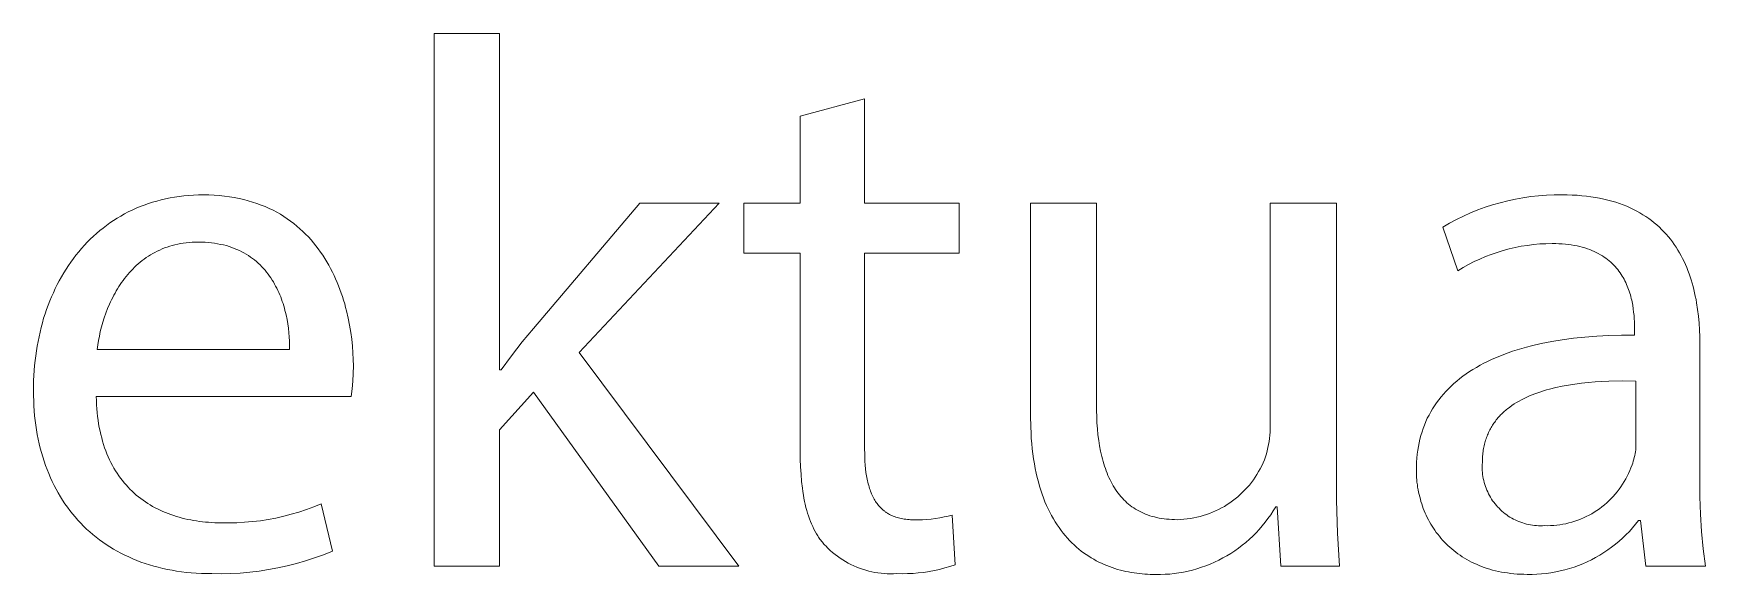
# Model space of a CAD drawing. Header units: millimetres. Extents: x 4001 to 9794, y -321 to 3726.
# Drawn here: x 9179 to 9308.3, y -225 to -183.2 of the extents above; entities that cross this region are included whole.
import ezdxf

# ---------------------------------------------------------------- set-up
doc = ezdxf.new("R2010")
doc.units = ezdxf.units.MM
doc.header["$MEASUREMENT"] = 0
doc.layers.add('Domyślny', color=7, linetype='Continuous', true_color=0x000000)

msp = doc.modelspace()

# ---------------------------------------------------------------- linework, layer by layer
at = {"layer": 'Domyślny', "color": 18, "lineweight": 15, "true_color": 0x000000}
for p, q in [((9209.98, -224.34), (9209.98, -183.16)), ((9209.98, -183.16), (9215.04, -183.16)), ((9215.04, -183.16), (9215.04, -209.16)), ((9238.3, -189.54), (9243.27, -188.21)), ((9243.27, -188.21), (9243.27, -196.28)), ((9238.3, -196.28), (9238.3, -189.54)), ((9186.91, -196.67), (9187.22, -196.54)), ((9187.22, -196.54), (9187.54, -196.42)), ((9187.54, -196.42), (9187.86, -196.31)), ((9187.86, -196.31), (9188.18, -196.2)), ((9188.18, -196.2), (9188.52, -196.11)), ((9188.52, -196.11), (9188.85, -196.02)), ((9188.85, -196.02), (9189.19, -195.94)), ((9189.19, -195.94), (9189.54, -195.87)), ((9189.54, -195.87), (9189.89, -195.81)), ((9189.89, -195.81), (9190.25, -195.76)), ((9190.25, -195.76), (9190.61, -195.71)), ((9190.61, -195.71), (9190.98, -195.68)), ((9190.98, -195.68), (9191.35, -195.66)), ((9191.35, -195.66), (9191.73, -195.64)), ((9191.73, -195.64), (9192.11, -195.64)), ((9192.11, -195.64), (9192.53, -195.64)), ((9192.53, -195.64), (9192.95, -195.66)), ((9192.95, -195.66), (9193.35, -195.69)), ((9193.35, -195.69), (9193.75, -195.73)), ((9193.75, -195.73), (9194.14, -195.78)), ((9194.14, -195.78), (9194.51, -195.84)), ((9194.51, -195.84), (9194.88, -195.91)), ((9194.88, -195.91), (9195.24, -195.99)), ((9195.24, -195.99), (9195.59, -196.09)), ((9195.59, -196.09), (9195.93, -196.19)), ((9195.93, -196.19), (9196.26, -196.3)), ((9196.26, -196.3), (9196.59, -196.42)), ((9196.59, -196.42), (9196.9, -196.54)), ((9196.9, -196.54), (9197.21, -196.68)), ((9217.66, -205.96), (9225.88, -196.27)), ((9232.03, -196.27), (9221.19, -207.81)), ((9225.88, -196.27), (9232.03, -196.27)), ((9233.94, -200.15), (9233.94, -196.28)), ((9233.94, -196.28), (9238.3, -196.28)), ((9243.27, -196.28), (9250.59, -196.28)), ((9250.59, -196.28), (9250.59, -200.15)), ((9256.11, -212.7), (9256.11, -196.27)), ((9256.11, -196.27), (9261.21, -196.27)), ((9261.21, -196.27), (9261.21, -211.81)), ((9274.65, -213.49), (9274.65, -196.27)), ((9274.65, -196.27), (9279.78, -196.27)), ((9279.78, -196.27), (9279.78, -216.69)), ((9290.72, -196.8), (9291.29, -196.59)), ((9291.29, -196.59), (9291.86, -196.4)), ((9291.86, -196.4), (9292.44, -196.24)), ((9292.44, -196.24), (9293.03, -196.09)), ((9293.03, -196.09), (9293.62, -195.96)), ((9293.62, -195.96), (9294.21, -195.86)), ((9294.21, -195.86), (9294.81, -195.77)), ((9294.81, -195.77), (9295.41, -195.71)), ((9295.41, -195.71), (9296.02, -195.66)), ((9296.02, -195.66), (9296.62, -195.64)), ((9296.62, -195.64), (9297.22, -195.64)), ((9297.22, -195.64), (9297.62, -195.64)), ((9297.62, -195.64), (9298.01, -195.65)), ((9298.01, -195.65), (9298.39, -195.67)), ((9298.39, -195.67), (9298.76, -195.7)), ((9298.76, -195.7), (9299.12, -195.74)), ((9299.12, -195.74), (9299.47, -195.79)), ((9299.47, -195.79), (9299.81, -195.84)), ((9299.81, -195.84), (9300.14, -195.9)), ((9300.14, -195.9), (9300.47, -195.97)), ((9300.47, -195.97), (9300.78, -196.04)), ((9300.78, -196.04), (9301.09, -196.12)), ((9301.09, -196.12), (9301.39, -196.21)), ((9301.39, -196.21), (9301.68, -196.31)), ((9301.68, -196.31), (9301.96, -196.41)), ((9301.96, -196.41), (9302.24, -196.52)), ((9302.24, -196.52), (9302.5, -196.64)), ((9184.62, -198), (9184.88, -197.81)), ((9184.88, -197.81), (9185.16, -197.62)), ((9185.16, -197.62), (9185.44, -197.44)), ((9185.44, -197.44), (9185.72, -197.27)), ((9185.72, -197.27), (9186.01, -197.11)), ((9186.01, -197.11), (9186.3, -196.96)), ((9186.3, -196.96), (9186.6, -196.81)), ((9186.6, -196.81), (9186.91, -196.67)), ((9197.21, -196.68), (9197.51, -196.83)), ((9197.51, -196.83), (9197.79, -196.98)), ((9197.79, -196.98), (9198.08, -197.14)), ((9198.08, -197.14), (9198.35, -197.31)), ((9198.35, -197.31), (9198.61, -197.48)), ((9198.61, -197.48), (9198.87, -197.66)), ((9198.87, -197.66), (9199.12, -197.85)), ((9199.12, -197.85), (9199.36, -198.05)), ((9288, -198.12), (9288.53, -197.82)), ((9288.53, -197.82), (9289.06, -197.54)), ((9289.06, -197.54), (9289.61, -197.27)), ((9289.61, -197.27), (9290.16, -197.03)), ((9290.16, -197.03), (9290.72, -196.8)), ((9302.5, -196.64), (9302.76, -196.76)), ((9302.76, -196.76), (9303.01, -196.89)), ((9303.01, -196.89), (9303.26, -197.03)), ((9303.26, -197.03), (9303.49, -197.17)), ((9303.49, -197.17), (9303.72, -197.31)), ((9303.72, -197.31), (9303.94, -197.47)), ((9303.94, -197.47), (9304.16, -197.62)), ((9304.16, -197.62), (9304.36, -197.79)), ((9304.36, -197.79), (9304.56, -197.96)), ((9183.13, -199.29), (9183.37, -199.06)), ((9183.37, -199.06), (9183.61, -198.83)), ((9183.61, -198.83), (9183.85, -198.61)), ((9183.85, -198.61), (9184.1, -198.4)), ((9184.1, -198.4), (9184.36, -198.2)), ((9184.36, -198.2), (9184.62, -198)), ((9199.36, -198.05), (9199.59, -198.25)), ((9199.59, -198.25), (9199.82, -198.46)), ((9199.82, -198.46), (9200.03, -198.67)), ((9200.03, -198.67), (9200.24, -198.89)), ((9200.24, -198.89), (9200.45, -199.12)), ((9200.45, -199.12), (9200.64, -199.35)), ((9289.16, -201.5), (9288, -198.12)), ((9304.56, -197.96), (9304.76, -198.13)), ((9304.76, -198.13), (9304.94, -198.31)), ((9304.94, -198.31), (9305.12, -198.49)), ((9305.12, -198.49), (9305.29, -198.68)), ((9305.29, -198.68), (9305.46, -198.87)), ((9305.46, -198.87), (9305.62, -199.07)), ((9305.62, -199.07), (9305.77, -199.27)), ((9182.06, -200.56), (9182.26, -200.29)), ((9182.26, -200.29), (9182.47, -200.03)), ((9182.47, -200.03), (9182.69, -199.78)), ((9182.69, -199.78), (9182.91, -199.53)), ((9182.91, -199.53), (9183.13, -199.29)), ((9187.7, -200.49), (9187.54, -200.61)), ((9187.86, -200.38), (9187.7, -200.49)), ((9188.03, -200.28), (9187.86, -200.38)), ((9188.2, -200.18), (9188.03, -200.28)), ((9188.37, -200.08), (9188.2, -200.18)), ((9188.55, -199.99), (9188.37, -200.08)), ((9188.74, -199.9), (9188.55, -199.99)), ((9188.92, -199.82), (9188.74, -199.9)), ((9189.11, -199.74), (9188.92, -199.82)), ((9189.31, -199.67), (9189.11, -199.74)), ((9189.51, -199.61), (9189.31, -199.67)), ((9189.71, -199.55), (9189.51, -199.61)), ((9189.92, -199.49), (9189.71, -199.55)), ((9190.13, -199.45), (9189.92, -199.49)), ((9190.34, -199.4), (9190.13, -199.45)), ((9190.56, -199.37), (9190.34, -199.4)), ((9190.79, -199.34), (9190.56, -199.37)), ((9191.01, -199.31), (9190.79, -199.34)), ((9191.24, -199.3), (9191.01, -199.31)), ((9191.48, -199.29), (9191.24, -199.3)), ((9191.72, -199.28), (9191.48, -199.29)), ((9191.99, -199.29), (9191.72, -199.28)), ((9192.25, -199.3), (9191.99, -199.29)), ((9192.5, -199.32), (9192.25, -199.3)), ((9192.75, -199.34), (9192.5, -199.32)), ((9192.99, -199.37), (9192.75, -199.34)), ((9193.22, -199.41), (9192.99, -199.37)), ((9193.45, -199.46), (9193.22, -199.41)), ((9193.68, -199.51), (9193.45, -199.46)), ((9193.9, -199.56), (9193.68, -199.51)), ((9194.11, -199.63), (9193.9, -199.56)), ((9194.31, -199.7), (9194.11, -199.63)), ((9194.51, -199.77), (9194.31, -199.7)), ((9194.71, -199.85), (9194.51, -199.77)), ((9194.9, -199.94), (9194.71, -199.85)), ((9195.08, -200.03), (9194.9, -199.94)), ((9195.26, -200.12), (9195.08, -200.03)), ((9195.43, -200.22), (9195.26, -200.12)), ((9195.6, -200.33), (9195.43, -200.22)), ((9195.76, -200.44), (9195.6, -200.33)), ((9195.92, -200.55), (9195.76, -200.44)), ((9200.64, -199.35), (9200.83, -199.58)), ((9200.83, -199.58), (9201.01, -199.82)), ((9201.01, -199.82), (9201.19, -200.07)), ((9201.19, -200.07), (9201.36, -200.31)), ((9201.36, -200.31), (9201.52, -200.56)), ((9238.3, -200.15), (9233.94, -200.15)), ((9238.3, -215.47), (9238.3, -200.15)), ((9250.59, -200.15), (9243.27, -200.15)), ((9243.27, -200.15), (9243.27, -215.3)), ((9291.31, -200.41), (9290.86, -200.6)), ((9291.76, -200.24), (9291.31, -200.41)), ((9292.21, -200.08), (9291.76, -200.24)), ((9292.67, -199.94), (9292.21, -200.08)), ((9293.14, -199.82), (9292.67, -199.94)), ((9293.61, -199.71), (9293.14, -199.82)), ((9294.08, -199.61), (9293.61, -199.71)), ((9294.55, -199.54), (9294.08, -199.61)), ((9295.03, -199.48), (9294.55, -199.54)), ((9295.51, -199.43), (9295.03, -199.48)), ((9295.99, -199.41), (9295.51, -199.43)), ((9296.47, -199.4), (9295.99, -199.41)), ((9296.74, -199.4), (9296.47, -199.4)), ((9296.99, -199.41), (9296.74, -199.4)), ((9297.25, -199.42), (9296.99, -199.41)), ((9297.49, -199.44), (9297.25, -199.42)), ((9297.72, -199.47), (9297.49, -199.44)), ((9297.95, -199.5), (9297.72, -199.47)), ((9298.18, -199.54), (9297.95, -199.5)), ((9298.39, -199.58), (9298.18, -199.54)), ((9298.6, -199.63), (9298.39, -199.58)), ((9298.8, -199.68), (9298.6, -199.63)), ((9299, -199.74), (9298.8, -199.68)), ((9299.19, -199.8), (9299, -199.74)), ((9299.37, -199.86), (9299.19, -199.8)), ((9299.55, -199.93), (9299.37, -199.86)), ((9299.72, -200.01), (9299.55, -199.93)), ((9299.88, -200.09), (9299.72, -200.01)), ((9300.04, -200.17), (9299.88, -200.09)), ((9300.2, -200.26), (9300.04, -200.17)), ((9300.35, -200.35), (9300.2, -200.26)), ((9300.49, -200.44), (9300.35, -200.35)), ((9300.62, -200.54), (9300.49, -200.44)), ((9305.77, -199.27), (9305.92, -199.48)), ((9305.92, -199.48), (9306.06, -199.69)), ((9306.06, -199.69), (9306.19, -199.9)), ((9306.19, -199.9), (9306.32, -200.12)), ((9306.32, -200.12), (9306.44, -200.34)), ((9306.44, -200.34), (9306.56, -200.56)), ((9181.14, -201.97), (9181.31, -201.67)), ((9181.31, -201.67), (9181.49, -201.39)), ((9181.49, -201.39), (9181.67, -201.1)), ((9181.67, -201.1), (9181.86, -200.83)), ((9181.86, -200.83), (9182.06, -200.56)), ((9186.26, -201.8), (9186.14, -201.95)), ((9186.39, -201.65), (9186.26, -201.8)), ((9186.52, -201.51), (9186.39, -201.65)), ((9186.65, -201.37), (9186.52, -201.51)), ((9186.79, -201.23), (9186.65, -201.37)), ((9186.93, -201.1), (9186.79, -201.23)), ((9187.08, -200.97), (9186.93, -201.1)), ((9187.23, -200.85), (9187.08, -200.97)), ((9187.38, -200.72), (9187.23, -200.85)), ((9187.54, -200.61), (9187.38, -200.72)), ((9196.07, -200.67), (9195.92, -200.55)), ((9196.22, -200.8), (9196.07, -200.67)), ((9196.36, -200.92), (9196.22, -200.8)), ((9196.5, -201.05), (9196.36, -200.92)), ((9196.63, -201.19), (9196.5, -201.05)), ((9196.76, -201.33), (9196.63, -201.19)), ((9196.89, -201.47), (9196.76, -201.33)), ((9197, -201.61), (9196.89, -201.47)), ((9197.12, -201.76), (9197, -201.61)), ((9197.23, -201.91), (9197.12, -201.76)), ((9201.52, -200.56), (9201.67, -200.82)), ((9201.67, -200.82), (9201.82, -201.08)), ((9201.82, -201.08), (9201.96, -201.34)), ((9201.96, -201.34), (9202.1, -201.6)), ((9202.1, -201.6), (9202.23, -201.87)), ((9289.58, -201.25), (9289.16, -201.5)), ((9290, -201.02), (9289.58, -201.25)), ((9290.43, -200.8), (9290, -201.02)), ((9290.86, -200.6), (9290.43, -200.8)), ((9300.76, -200.63), (9300.62, -200.54)), ((9300.88, -200.74), (9300.76, -200.63)), ((9301, -200.84), (9300.88, -200.74)), ((9301.12, -200.95), (9301, -200.84)), ((9301.23, -201.06), (9301.12, -200.95)), ((9301.34, -201.18), (9301.23, -201.06)), ((9301.44, -201.29), (9301.34, -201.18)), ((9301.54, -201.41), (9301.44, -201.29)), ((9301.63, -201.53), (9301.54, -201.41)), ((9301.72, -201.66), (9301.63, -201.53)), ((9301.8, -201.78), (9301.72, -201.66)), ((9301.88, -201.91), (9301.8, -201.78)), ((9306.56, -200.56), (9306.67, -200.79)), ((9306.67, -200.79), (9306.78, -201.02)), ((9306.78, -201.02), (9306.88, -201.25)), ((9306.88, -201.25), (9306.97, -201.49)), ((9306.97, -201.49), (9307.06, -201.73)), ((9307.06, -201.73), (9307.14, -201.97)), ((9180.51, -203.2), (9180.66, -202.88)), ((9180.66, -202.88), (9180.81, -202.57)), ((9180.81, -202.57), (9180.97, -202.27)), ((9180.97, -202.27), (9181.14, -201.97)), ((9185.37, -203.06), (9185.28, -203.23)), ((9185.47, -202.89), (9185.37, -203.06)), ((9185.58, -202.73), (9185.47, -202.89)), ((9185.68, -202.57), (9185.58, -202.73)), ((9185.79, -202.41), (9185.68, -202.57)), ((9185.9, -202.25), (9185.79, -202.41)), ((9186.02, -202.1), (9185.9, -202.25)), ((9186.14, -201.95), (9186.02, -202.1)), ((9197.33, -202.06), (9197.23, -201.91)), ((9197.44, -202.22), (9197.33, -202.06)), ((9197.53, -202.37), (9197.44, -202.22)), ((9197.62, -202.53), (9197.53, -202.37)), ((9197.71, -202.69), (9197.62, -202.53)), ((9197.8, -202.86), (9197.71, -202.69)), ((9197.88, -203.02), (9197.8, -202.86)), ((9197.95, -203.19), (9197.88, -203.02)), ((9202.23, -201.87), (9202.35, -202.14)), ((9202.35, -202.14), (9202.47, -202.41)), ((9202.47, -202.41), (9202.58, -202.68)), ((9202.58, -202.68), (9202.68, -202.95)), ((9202.68, -202.95), (9202.78, -203.23)), ((9301.96, -202.03), (9301.88, -201.91)), ((9302.03, -202.16), (9301.96, -202.03)), ((9302.1, -202.29), (9302.03, -202.16)), ((9302.16, -202.42), (9302.1, -202.29)), ((9302.22, -202.56), (9302.16, -202.42)), ((9302.28, -202.69), (9302.22, -202.56)), ((9302.33, -202.82), (9302.28, -202.69)), ((9302.38, -202.96), (9302.33, -202.82)), ((9302.43, -203.09), (9302.38, -202.96)), ((9302.48, -203.23), (9302.43, -203.09)), ((9307.14, -201.97), (9307.22, -202.21)), ((9307.22, -202.21), (9307.3, -202.46)), ((9307.3, -202.46), (9307.37, -202.71)), ((9307.37, -202.71), (9307.43, -202.96)), ((9307.43, -202.96), (9307.49, -203.21)), ((9179.99, -204.5), (9180.11, -204.17)), ((9180.11, -204.17), (9180.24, -203.84)), ((9180.24, -203.84), (9180.37, -203.52)), ((9180.37, -203.52), (9180.51, -203.2)), ((9184.85, -204.08), (9184.7, -204.43)), ((9184.93, -203.91), (9184.85, -204.08)), ((9185.01, -203.74), (9184.93, -203.91)), ((9185.1, -203.56), (9185.01, -203.74)), ((9185.19, -203.39), (9185.1, -203.56)), ((9185.28, -203.23), (9185.19, -203.39)), ((9198.03, -203.36), (9197.95, -203.19)), ((9198.1, -203.53), (9198.03, -203.36)), ((9198.16, -203.7), (9198.1, -203.53)), ((9198.22, -203.87), (9198.16, -203.7)), ((9198.28, -204.04), (9198.22, -203.87)), ((9198.34, -204.22), (9198.28, -204.04)), ((9198.39, -204.39), (9198.34, -204.22)), ((9198.43, -204.57), (9198.39, -204.39)), ((9202.78, -203.23), (9202.88, -203.5)), ((9202.88, -203.5), (9202.96, -203.78)), ((9202.96, -203.78), (9203.05, -204.06)), ((9203.05, -204.06), (9203.12, -204.34)), ((9203.12, -204.34), (9203.2, -204.61)), ((9302.52, -203.36), (9302.48, -203.23)), ((9302.55, -203.5), (9302.52, -203.36)), ((9302.59, -203.64), (9302.55, -203.5)), ((9302.62, -203.77), (9302.59, -203.64)), ((9302.65, -203.91), (9302.62, -203.77)), ((9302.7, -204.17), (9302.65, -203.91)), ((9302.74, -204.44), (9302.7, -204.17)), ((9307.49, -203.21), (9307.54, -203.47)), ((9307.54, -203.47), (9307.6, -203.72)), ((9307.6, -203.72), (9307.64, -203.98)), ((9307.64, -203.98), (9307.72, -204.5)), ((9179.57, -205.88), (9179.66, -205.53)), ((9179.66, -205.53), (9179.76, -205.18)), ((9179.76, -205.18), (9179.87, -204.84)), ((9179.87, -204.84), (9179.99, -204.5)), ((9184.33, -205.49), (9184.23, -205.85)), ((9184.44, -205.14), (9184.33, -205.49)), ((9184.56, -204.78), (9184.44, -205.14)), ((9184.7, -204.43), (9184.56, -204.78)), ((9198.48, -204.74), (9198.43, -204.57)), ((9198.52, -204.91), (9198.48, -204.74)), ((9198.59, -205.26), (9198.52, -204.91)), ((9198.65, -205.61), (9198.59, -205.26)), ((9198.7, -205.95), (9198.65, -205.61)), ((9203.2, -204.61), (9203.32, -205.17)), ((9203.32, -205.17), (9203.43, -205.72)), ((9302.77, -204.7), (9302.74, -204.44)), ((9302.8, -204.95), (9302.77, -204.7)), ((9302.82, -205.2), (9302.8, -204.95)), ((9302.83, -205.44), (9302.82, -205.2)), ((9302.84, -205.68), (9302.83, -205.44)), ((9302.84, -205.9), (9302.84, -205.68)), ((9307.72, -204.5), (9307.79, -205.02)), ((9307.79, -205.02), (9307.83, -205.55)), ((9307.83, -205.55), (9307.87, -206.08)), ((9179.26, -207.33), (9179.33, -206.96)), ((9179.33, -206.96), (9179.4, -206.6)), ((9179.4, -206.6), (9179.48, -206.24)), ((9179.48, -206.24), (9179.57, -205.88)), ((9184, -206.9), (9183.95, -207.24)), ((9184.07, -206.55), (9184, -206.9)), ((9184.14, -206.2), (9184.07, -206.55)), ((9184.23, -205.85), (9184.14, -206.2)), ((9198.74, -206.29), (9198.7, -205.95)), ((9198.76, -206.62), (9198.74, -206.29)), ((9198.78, -206.95), (9198.76, -206.62)), ((9198.78, -207.27), (9198.78, -206.95)), ((9203.43, -205.72), (9203.52, -206.27)), ((9203.52, -206.27), (9203.6, -206.8)), ((9203.6, -206.8), (9203.65, -207.33)), ((9216.79, -207), (9217.66, -205.96)), ((9295.63, -207.13), (9296.43, -206.97)), ((9296.43, -206.97), (9297.25, -206.84)), ((9297.25, -206.84), (9298.11, -206.72)), ((9298.11, -206.72), (9299, -206.63)), ((9299, -206.63), (9299.92, -206.56)), ((9299.92, -206.56), (9300.86, -206.51)), ((9300.86, -206.51), (9301.84, -206.48)), ((9301.84, -206.48), (9302.84, -206.48)), ((9302.84, -206.48), (9302.84, -205.9)), ((9307.87, -206.08), (9307.89, -206.6)), ((9307.89, -206.6), (9307.89, -207.13)), ((9179.1, -208.45), (9179.15, -208.07)), ((9179.15, -208.07), (9179.2, -207.7)), ((9179.2, -207.7), (9179.26, -207.33)), ((9183.95, -207.24), (9183.91, -207.58)), ((9183.91, -207.58), (9198.78, -207.58)), ((9198.78, -207.58), (9198.78, -207.27)), ((9203.65, -207.33), (9203.69, -207.85)), ((9203.69, -207.85), (9203.71, -208.36)), ((9215.15, -209.16), (9215.96, -208.07)), ((9215.96, -208.07), (9216.79, -207)), ((9221.19, -207.81), (9233.54, -224.34)), ((9291.78, -208.37), (9292.09, -208.23)), ((9292.09, -208.23), (9292.41, -208.1)), ((9292.41, -208.1), (9292.73, -207.97)), ((9292.73, -207.97), (9293.07, -207.85)), ((9293.07, -207.85), (9293.41, -207.73)), ((9293.41, -207.73), (9293.76, -207.61)), ((9293.76, -207.61), (9294.12, -207.51)), ((9294.12, -207.51), (9294.49, -207.41)), ((9294.49, -207.41), (9294.86, -207.31)), ((9294.86, -207.31), (9295.63, -207.13)), ((9307.89, -207.13), (9307.89, -217.63)), ((9179, -209.6), (9179.03, -209.21)), ((9179.03, -209.21), (9179.06, -208.83)), ((9179.06, -208.83), (9179.1, -208.45)), ((9203.7, -209.45), (9203.67, -210.04)), ((9203.72, -208.85), (9203.7, -209.45)), ((9203.71, -208.36), (9203.72, -208.85)), ((9215.04, -209.16), (9215.15, -209.16)), ((9289.56, -209.65), (9289.81, -209.48)), ((9289.81, -209.48), (9290.07, -209.3)), ((9290.07, -209.3), (9290.33, -209.13)), ((9290.33, -209.13), (9290.61, -208.97)), ((9290.61, -208.97), (9290.89, -208.81)), ((9290.89, -208.81), (9291.17, -208.66)), ((9291.17, -208.66), (9291.47, -208.51)), ((9291.47, -208.51), (9291.78, -208.37)), ((9178.97, -210.38), (9178.98, -209.99)), ((9178.97, -210.78), (9178.97, -210.38)), ((9178.97, -211.17), (9178.97, -210.78)), ((9178.98, -209.99), (9179, -209.6)), ((9203.62, -210.63), (9203.55, -211.22)), ((9203.67, -210.04), (9203.62, -210.63)), ((9288.05, -211.04), (9288.24, -210.83)), ((9288.24, -210.83), (9288.44, -210.62)), ((9288.44, -210.62), (9288.65, -210.42)), ((9288.65, -210.42), (9288.87, -210.22)), ((9288.87, -210.22), (9289.09, -210.03)), ((9289.09, -210.03), (9289.32, -209.84)), ((9289.32, -209.84), (9289.56, -209.65)), ((9295.58, -210.86), (9295.36, -210.93)), ((9295.81, -210.79), (9295.58, -210.86)), ((9296.04, -210.72), (9295.81, -210.79)), ((9296.27, -210.65), (9296.04, -210.72)), ((9296.74, -210.54), (9296.27, -210.65)), ((9297.23, -210.43), (9296.74, -210.54)), ((9297.73, -210.34), (9297.23, -210.43)), ((9298.23, -210.26), (9297.73, -210.34)), ((9298.75, -210.2), (9298.23, -210.26)), ((9299.26, -210.14), (9298.75, -210.2)), ((9299.79, -210.1), (9299.26, -210.14)), ((9300.31, -210.06), (9299.79, -210.1)), ((9300.84, -210.04), (9300.31, -210.06)), ((9301.9, -210.02), (9300.84, -210.04)), ((9302.95, -210.03), (9301.9, -210.02)), ((9302.95, -214.89), (9302.95, -210.03)), ((9178.99, -211.56), (9178.97, -211.17)), ((9179, -211.95), (9178.99, -211.56)), ((9179.03, -212.33), (9179, -211.95)), ((9183.83, -211.22), (9183.84, -211.54)), ((9203.55, -211.22), (9183.83, -211.22)), ((9183.84, -211.54), (9183.85, -211.86)), ((9183.85, -211.86), (9183.87, -212.17)), ((9217.66, -210.9), (9215.04, -213.79)), ((9227.35, -224.34), (9217.66, -210.9)), ((9261.21, -211.81), (9261.21, -212.31)), ((9287.21, -212.18), (9287.36, -211.94)), ((9287.36, -211.94), (9287.52, -211.71)), ((9287.52, -211.71), (9287.69, -211.48)), ((9287.69, -211.48), (9287.87, -211.26)), ((9287.87, -211.26), (9288.05, -211.04)), ((9293.19, -212.04), (9293.02, -212.17)), ((9293.36, -211.92), (9293.19, -212.04)), ((9293.54, -211.8), (9293.36, -211.92)), ((9293.72, -211.69), (9293.54, -211.8)), ((9293.91, -211.58), (9293.72, -211.69)), ((9294.1, -211.47), (9293.91, -211.58)), ((9294.3, -211.37), (9294.1, -211.47)), ((9294.5, -211.28), (9294.3, -211.37)), ((9294.71, -211.18), (9294.5, -211.28)), ((9294.92, -211.1), (9294.71, -211.18)), ((9295.14, -211.01), (9294.92, -211.1)), ((9295.36, -210.93), (9295.14, -211.01)), ((9179.06, -212.71), (9179.03, -212.33)), ((9179.1, -213.08), (9179.06, -212.71)), ((9179.15, -213.45), (9179.1, -213.08)), ((9179.21, -213.81), (9179.15, -213.45)), ((9183.87, -212.17), (9183.9, -212.47)), ((9183.9, -212.47), (9183.93, -212.77)), ((9183.93, -212.77), (9183.97, -213.06)), ((9183.97, -213.06), (9184.01, -213.35)), ((9184.01, -213.35), (9184.06, -213.63)), ((9256.13, -213.6), (9256.11, -212.7)), ((9261.21, -212.31), (9261.23, -212.79)), ((9261.23, -212.79), (9261.25, -213.26)), ((9261.25, -213.26), (9261.29, -213.73)), ((9286.49, -213.7), (9286.59, -213.43)), ((9286.59, -213.43), (9286.7, -213.17)), ((9286.7, -213.17), (9286.81, -212.91)), ((9286.81, -212.91), (9286.94, -212.66)), ((9286.94, -212.66), (9287.07, -212.42)), ((9287.07, -212.42), (9287.21, -212.18)), ((9291.9, -213.37), (9291.85, -213.45)), ((9291.96, -213.28), (9291.9, -213.37)), ((9292.02, -213.2), (9291.96, -213.28)), ((9292.08, -213.12), (9292.02, -213.2)), ((9292.14, -213.04), (9292.08, -213.12)), ((9292.21, -212.96), (9292.14, -213.04)), ((9292.27, -212.88), (9292.21, -212.96)), ((9292.34, -212.8), (9292.27, -212.88)), ((9292.41, -212.73), (9292.34, -212.8)), ((9292.48, -212.65), (9292.41, -212.73)), ((9292.56, -212.58), (9292.48, -212.65)), ((9292.63, -212.51), (9292.56, -212.58)), ((9292.7, -212.44), (9292.63, -212.51)), ((9292.78, -212.37), (9292.7, -212.44)), ((9292.86, -212.3), (9292.78, -212.37)), ((9292.94, -212.23), (9292.86, -212.3)), ((9293.02, -212.17), (9292.94, -212.23)), ((9179.27, -214.17), (9179.21, -213.81)), ((9179.34, -214.53), (9179.27, -214.17)), ((9179.42, -214.88), (9179.34, -214.53)), ((9184.06, -213.63), (9184.12, -213.9)), ((9184.12, -213.9), (9184.18, -214.17)), ((9184.18, -214.17), (9184.25, -214.43)), ((9184.25, -214.43), (9184.32, -214.69)), ((9184.32, -214.69), (9184.39, -214.94)), ((9215.04, -213.79), (9215.04, -224.34)), ((9256.15, -214.04), (9256.13, -213.6)), ((9256.17, -214.46), (9256.15, -214.04)), ((9256.21, -214.87), (9256.17, -214.46)), ((9261.29, -213.73), (9261.33, -214.18)), ((9261.33, -214.18), (9261.39, -214.62)), ((9261.39, -214.62), (9261.45, -215.04)), ((9274.53, -214.94), (9274.57, -214.7)), ((9274.57, -214.7), (9274.6, -214.46)), ((9274.6, -214.46), (9274.62, -214.22)), ((9274.62, -214.22), (9274.64, -213.98)), ((9274.64, -213.98), (9274.65, -213.74)), ((9274.65, -213.74), (9274.65, -213.49)), ((9286.17, -214.8), (9286.24, -214.52)), ((9286.24, -214.52), (9286.31, -214.24)), ((9286.31, -214.24), (9286.4, -213.96)), ((9286.4, -213.96), (9286.49, -213.7)), ((9291.29, -214.7), (9291.26, -214.81)), ((9291.32, -214.6), (9291.29, -214.7)), ((9291.35, -214.5), (9291.32, -214.6)), ((9291.39, -214.39), (9291.35, -214.5)), ((9291.43, -214.29), (9291.39, -214.39)), ((9291.47, -214.19), (9291.43, -214.29)), ((9291.51, -214.1), (9291.47, -214.19)), ((9291.55, -214), (9291.51, -214.1)), ((9291.59, -213.91), (9291.55, -214)), ((9291.64, -213.81), (9291.59, -213.91)), ((9291.69, -213.72), (9291.64, -213.81)), ((9291.74, -213.63), (9291.69, -213.72)), ((9291.79, -213.54), (9291.74, -213.63)), ((9291.85, -213.45), (9291.79, -213.54)), ((9179.5, -215.22), (9179.42, -214.88)), ((9179.59, -215.56), (9179.5, -215.22)), ((9179.69, -215.9), (9179.59, -215.56)), ((9179.8, -216.23), (9179.69, -215.9)), ((9184.39, -214.94), (9184.48, -215.19)), ((9184.48, -215.19), (9184.56, -215.43)), ((9184.56, -215.43), (9184.66, -215.66)), ((9184.66, -215.66), (9184.75, -215.89)), ((9184.75, -215.89), (9184.86, -216.12)), ((9238.3, -216.08), (9238.3, -215.47)), ((9243.27, -215.3), (9243.28, -215.62)), ((9243.28, -215.62), (9243.29, -215.93)), ((9243.29, -215.93), (9243.3, -216.23)), ((9256.25, -215.28), (9256.21, -214.87)), ((9256.3, -215.67), (9256.25, -215.28)), ((9256.35, -216.05), (9256.3, -215.67)), ((9261.45, -215.04), (9261.53, -215.46)), ((9261.53, -215.46), (9261.62, -215.86)), ((9261.62, -215.86), (9261.67, -216.05)), ((9274.21, -216.12), (9274.29, -215.89)), ((9274.29, -215.89), (9274.36, -215.65)), ((9274.36, -215.65), (9274.42, -215.42)), ((9274.42, -215.42), (9274.48, -215.18)), ((9274.48, -215.18), (9274.53, -214.94)), ((9285.98, -216.29), (9286, -215.98)), ((9286, -215.98), (9286.03, -215.68)), ((9286.03, -215.68), (9286.07, -215.38)), ((9286.07, -215.38), (9286.12, -215.09)), ((9286.12, -215.09), (9286.17, -214.8)), ((9291.09, -215.84), (9291.08, -215.96)), ((9291.08, -215.96), (9291.08, -216.08)), ((9291.1, -215.72), (9291.09, -215.84)), ((9291.11, -215.6), (9291.1, -215.72)), ((9291.13, -215.48), (9291.11, -215.6)), ((9291.14, -215.37), (9291.13, -215.48)), ((9291.16, -215.25), (9291.14, -215.37)), ((9291.18, -215.14), (9291.16, -215.25)), ((9291.21, -215.03), (9291.18, -215.14)), ((9291.23, -214.92), (9291.21, -215.03)), ((9291.26, -214.81), (9291.23, -214.92)), ((9302.79, -216.08), (9302.82, -215.93)), ((9302.82, -215.93), (9302.86, -215.78)), ((9302.86, -215.78), (9302.88, -215.64)), ((9302.88, -215.64), (9302.91, -215.49)), ((9302.91, -215.49), (9302.93, -215.34)), ((9302.93, -215.34), (9302.94, -215.19)), ((9302.94, -215.19), (9302.95, -215.04)), ((9302.95, -215.04), (9302.95, -214.89)), ((9179.91, -216.55), (9179.8, -216.23)), ((9180.03, -216.87), (9179.91, -216.55)), ((9180.16, -217.19), (9180.03, -216.87)), ((9180.29, -217.5), (9180.16, -217.19)), ((9184.86, -216.12), (9184.97, -216.33)), ((9184.97, -216.33), (9185.08, -216.55)), ((9185.08, -216.55), (9185.19, -216.76)), ((9185.19, -216.76), (9185.32, -216.96)), ((9185.32, -216.96), (9185.44, -217.16)), ((9185.44, -217.16), (9185.57, -217.35)), ((9238.32, -216.67), (9238.3, -216.08)), ((9238.36, -217.24), (9238.32, -216.67)), ((9238.4, -217.79), (9238.36, -217.24)), ((9243.3, -216.23), (9243.32, -216.53)), ((9243.32, -216.53), (9243.35, -216.81)), ((9243.35, -216.81), (9243.38, -217.09)), ((9243.38, -217.09), (9243.43, -217.36)), ((9256.41, -216.43), (9256.35, -216.05)), ((9256.48, -216.79), (9256.41, -216.43)), ((9256.55, -217.14), (9256.48, -216.79)), ((9256.63, -217.49), (9256.55, -217.14)), ((9261.67, -216.05), (9261.72, -216.24)), ((9261.72, -216.24), (9261.78, -216.43)), ((9261.78, -216.43), (9261.84, -216.62)), ((9261.84, -216.62), (9261.9, -216.8)), ((9261.9, -216.8), (9261.96, -216.98)), ((9261.96, -216.98), (9262.03, -217.15)), ((9262.03, -217.15), (9262.1, -217.33)), ((9262.1, -217.33), (9262.18, -217.49)), ((9273.49, -217.46), (9273.63, -217.25)), ((9273.63, -217.25), (9273.76, -217.03)), ((9273.76, -217.03), (9273.89, -216.81)), ((9273.89, -216.81), (9274, -216.58)), ((9274, -216.58), (9274.11, -216.35)), ((9274.11, -216.35), (9274.21, -216.12)), ((9279.78, -216.69), (9279.79, -219.24)), ((9285.96, -216.6), (9285.98, -216.29)), ((9285.96, -216.91), (9285.96, -216.6)), ((9285.96, -217.1), (9285.96, -216.91)), ((9285.97, -217.29), (9285.96, -217.1)), ((9285.98, -217.48), (9285.97, -217.29)), ((9291.07, -216.33), (9291.06, -216.49)), ((9291.06, -216.49), (9291.06, -216.64)), ((9291.06, -216.64), (9291.06, -216.8)), ((9291.06, -216.8), (9291.06, -216.95)), ((9291.06, -216.95), (9291.07, -217.11)), ((9291.08, -216.08), (9291.07, -216.21)), ((9291.07, -216.21), (9291.07, -216.33)), ((9291.07, -217.11), (9291.09, -217.26)), ((9291.09, -217.26), (9291.11, -217.42)), ((9302.28, -217.39), (9302.38, -217.17)), ((9302.38, -217.17), (9302.48, -216.95)), ((9302.48, -216.95), (9302.56, -216.73)), ((9302.56, -216.73), (9302.65, -216.51)), ((9302.65, -216.51), (9302.7, -216.37)), ((9302.7, -216.37), (9302.74, -216.22)), ((9302.74, -216.22), (9302.79, -216.08)), ((9180.43, -217.8), (9180.29, -217.5)), ((9180.57, -218.1), (9180.43, -217.8)), ((9180.73, -218.4), (9180.57, -218.1)), ((9180.89, -218.68), (9180.73, -218.4)), ((9185.57, -217.35), (9185.71, -217.53)), ((9185.71, -217.53), (9185.85, -217.71)), ((9185.85, -217.71), (9185.99, -217.89)), ((9185.99, -217.89), (9186.14, -218.06)), ((9186.14, -218.06), (9186.29, -218.23)), ((9186.29, -218.23), (9186.44, -218.39)), ((9186.44, -218.39), (9186.6, -218.54)), ((9186.6, -218.54), (9186.77, -218.69)), ((9238.46, -218.32), (9238.4, -217.79)), ((9238.5, -218.58), (9238.46, -218.32)), ((9238.54, -218.84), (9238.5, -218.58)), ((9243.43, -217.36), (9243.47, -217.61)), ((9243.47, -217.61), (9243.5, -217.74)), ((9243.5, -217.74), (9243.53, -217.86)), ((9243.53, -217.86), (9243.56, -217.98)), ((9243.56, -217.98), (9243.59, -218.1)), ((9243.59, -218.1), (9243.62, -218.22)), ((9243.62, -218.22), (9243.66, -218.33)), ((9243.66, -218.33), (9243.7, -218.44)), ((9243.7, -218.44), (9243.74, -218.55)), ((9243.74, -218.55), (9243.78, -218.66)), ((9256.72, -217.82), (9256.63, -217.49)), ((9256.81, -218.15), (9256.72, -217.82)), ((9256.91, -218.46), (9256.81, -218.15)), ((9257.01, -218.77), (9256.91, -218.46)), ((9262.18, -217.49), (9262.26, -217.66)), ((9262.26, -217.66), (9262.34, -217.82)), ((9262.34, -217.82), (9262.42, -217.97)), ((9262.42, -217.97), (9262.51, -218.13)), ((9262.51, -218.13), (9262.6, -218.28)), ((9262.6, -218.28), (9262.69, -218.42)), ((9262.69, -218.42), (9262.79, -218.56)), ((9262.79, -218.56), (9262.89, -218.7)), ((9272.52, -218.63), (9272.7, -218.45)), ((9272.7, -218.45), (9272.87, -218.27)), ((9272.87, -218.27), (9273.04, -218.07)), ((9273.04, -218.07), (9273.2, -217.88)), ((9273.2, -217.88), (9273.35, -217.67)), ((9273.35, -217.67), (9273.49, -217.46)), ((9285.99, -217.67), (9285.98, -217.48)), ((9286.01, -217.86), (9285.99, -217.67)), ((9286.04, -218.05), (9286.01, -217.86)), ((9286.06, -218.24), (9286.04, -218.05)), ((9286.1, -218.43), (9286.06, -218.24)), ((9286.13, -218.61), (9286.1, -218.43)), ((9286.17, -218.8), (9286.13, -218.61)), ((9291.11, -217.42), (9291.14, -217.57)), ((9291.14, -217.57), (9291.17, -217.72)), ((9291.17, -217.72), (9291.21, -217.87)), ((9291.21, -217.87), (9291.25, -218.02)), ((9291.25, -218.02), (9291.3, -218.17)), ((9291.3, -218.17), (9291.35, -218.32)), ((9291.35, -218.32), (9291.41, -218.46)), ((9291.41, -218.46), (9291.48, -218.6)), ((9291.48, -218.6), (9291.54, -218.74)), ((9301.35, -218.77), (9301.51, -218.59)), ((9301.51, -218.59), (9301.65, -218.4)), ((9301.65, -218.4), (9301.79, -218.21)), ((9301.79, -218.21), (9301.92, -218.01)), ((9301.92, -218.01), (9302.05, -217.8)), ((9302.05, -217.8), (9302.16, -217.6)), ((9302.16, -217.6), (9302.28, -217.39)), ((9307.89, -217.63), (9307.89, -218.97)), ((9181.06, -218.97), (9180.89, -218.68)), ((9181.23, -219.24), (9181.06, -218.97)), ((9181.41, -219.51), (9181.23, -219.24)), ((9181.6, -219.78), (9181.41, -219.51)), ((9181.79, -220.04), (9181.6, -219.78)), ((9186.77, -218.69), (9186.93, -218.84)), ((9186.93, -218.84), (9187.1, -218.98)), ((9187.1, -218.98), (9187.28, -219.11)), ((9187.28, -219.11), (9187.45, -219.25)), ((9187.45, -219.25), (9187.63, -219.37)), ((9187.63, -219.37), (9187.82, -219.49)), ((9187.82, -219.49), (9188, -219.61)), ((9188, -219.61), (9188.19, -219.72)), ((9188.19, -219.72), (9188.39, -219.82)), ((9188.39, -219.82), (9188.58, -219.92)), ((9200.09, -219.96), (9200.66, -219.75)), ((9200.66, -219.75), (9201.23, -219.52)), ((9201.23, -219.52), (9202.1, -223.18)), ((9238.58, -219.08), (9238.54, -218.84)), ((9238.63, -219.33), (9238.58, -219.08)), ((9238.68, -219.56), (9238.63, -219.33)), ((9238.74, -219.8), (9238.68, -219.56)), ((9238.8, -220.03), (9238.74, -219.8)), ((9243.78, -218.66), (9243.82, -218.76)), ((9243.82, -218.76), (9243.87, -218.86)), ((9243.87, -218.86), (9243.91, -218.96)), ((9243.91, -218.96), (9243.96, -219.05)), ((9243.96, -219.05), (9244.01, -219.15)), ((9244.01, -219.15), (9244.07, -219.24)), ((9244.07, -219.24), (9244.12, -219.33)), ((9244.12, -219.33), (9244.18, -219.41)), ((9244.18, -219.41), (9244.24, -219.5)), ((9244.24, -219.5), (9244.3, -219.58)), ((9244.3, -219.58), (9244.36, -219.66)), ((9244.36, -219.66), (9244.43, -219.73)), ((9244.43, -219.73), (9244.5, -219.8)), ((9244.5, -219.8), (9244.57, -219.88)), ((9244.57, -219.88), (9244.64, -219.94)), ((9257.12, -219.07), (9257.01, -218.77)), ((9257.23, -219.36), (9257.12, -219.07)), ((9257.35, -219.64), (9257.23, -219.36)), ((9257.47, -219.91), (9257.35, -219.64)), ((9257.6, -220.17), (9257.47, -219.91)), ((9262.89, -218.7), (9263, -218.83)), ((9263, -218.83), (9263.1, -218.96)), ((9263.1, -218.96), (9263.22, -219.09)), ((9263.22, -219.09), (9263.33, -219.21)), ((9263.33, -219.21), (9263.45, -219.32)), ((9263.45, -219.32), (9263.57, -219.44)), ((9263.57, -219.44), (9263.7, -219.54)), ((9263.7, -219.54), (9263.83, -219.65)), ((9263.83, -219.65), (9263.96, -219.75)), ((9263.96, -219.75), (9264.1, -219.84)), ((9264.1, -219.84), (9264.24, -219.93)), ((9270.66, -219.96), (9270.89, -219.84)), ((9270.89, -219.84), (9271.11, -219.72)), ((9271.11, -219.72), (9271.33, -219.58)), ((9271.33, -219.58), (9271.54, -219.44)), ((9271.54, -219.44), (9271.74, -219.29)), ((9271.74, -219.29), (9271.95, -219.14)), ((9271.95, -219.14), (9272.14, -218.98)), ((9272.14, -218.98), (9272.33, -218.81)), ((9272.33, -218.81), (9272.52, -218.63)), ((9275.08, -219.76), (9274.89, -220.07)), ((9275.19, -219.76), (9275.08, -219.76)), ((9275.48, -224.33), (9275.19, -219.76)), ((9279.79, -219.24), (9279.87, -221.79)), ((9286.22, -218.98), (9286.17, -218.8)), ((9286.27, -219.17), (9286.22, -218.98)), ((9286.32, -219.35), (9286.27, -219.17)), ((9286.38, -219.53), (9286.32, -219.35)), ((9286.44, -219.71), (9286.38, -219.53)), ((9286.5, -219.89), (9286.44, -219.71)), ((9286.57, -220.07), (9286.5, -219.89)), ((9291.54, -218.74), (9291.62, -218.88)), ((9291.62, -218.88), (9291.69, -219.01)), ((9291.69, -219.01), (9291.77, -219.15)), ((9291.77, -219.15), (9291.86, -219.28)), ((9291.86, -219.28), (9291.95, -219.4)), ((9291.95, -219.4), (9292.05, -219.53)), ((9292.05, -219.53), (9292.15, -219.64)), ((9292.15, -219.64), (9292.25, -219.76)), ((9292.25, -219.76), (9292.36, -219.87)), ((9292.36, -219.87), (9292.47, -219.98)), ((9299.93, -220.04), (9300.13, -219.9)), ((9300.13, -219.9), (9300.32, -219.76)), ((9300.32, -219.76), (9300.51, -219.61)), ((9300.51, -219.61), (9300.69, -219.45)), ((9300.69, -219.45), (9300.86, -219.29)), ((9300.86, -219.29), (9301.03, -219.12)), ((9301.03, -219.12), (9301.2, -218.95)), ((9301.2, -218.95), (9301.35, -218.77)), ((9307.89, -218.97), (9307.94, -220.32)), ((9181.99, -220.29), (9181.79, -220.04)), ((9182.19, -220.54), (9181.99, -220.29)), ((9182.41, -220.78), (9182.19, -220.54)), ((9182.63, -221.02), (9182.41, -220.78)), ((9182.85, -221.25), (9182.63, -221.02)), ((9188.58, -219.92), (9188.78, -220.02)), ((9188.78, -220.02), (9188.98, -220.11)), ((9188.98, -220.11), (9189.19, -220.2)), ((9189.19, -220.2), (9189.4, -220.28)), ((9189.4, -220.28), (9189.61, -220.36)), ((9189.61, -220.36), (9189.82, -220.43)), ((9189.82, -220.43), (9190.03, -220.5)), ((9190.03, -220.5), (9190.25, -220.56)), ((9190.25, -220.56), (9190.47, -220.62)), ((9190.47, -220.62), (9190.69, -220.68)), ((9190.69, -220.68), (9190.91, -220.73)), ((9190.91, -220.73), (9191.14, -220.77)), ((9191.14, -220.77), (9191.36, -220.81)), ((9191.36, -220.81), (9191.59, -220.85)), ((9191.59, -220.85), (9191.82, -220.88)), ((9191.82, -220.88), (9192.05, -220.91)), ((9192.05, -220.91), (9192.29, -220.93)), ((9192.29, -220.93), (9192.52, -220.95)), ((9192.52, -220.95), (9192.76, -220.97)), ((9192.76, -220.97), (9193, -220.98)), ((9193, -220.98), (9193.24, -220.98)), ((9193.24, -220.98), (9193.48, -220.98)), ((9193.48, -220.98), (9194.09, -220.99)), ((9194.09, -220.99), (9194.7, -220.98)), ((9194.7, -220.98), (9195.31, -220.95)), ((9195.31, -220.95), (9195.92, -220.9)), ((9195.92, -220.9), (9196.53, -220.83)), ((9196.53, -220.83), (9197.13, -220.73)), ((9197.13, -220.73), (9197.73, -220.62)), ((9197.73, -220.62), (9198.33, -220.48)), ((9198.33, -220.48), (9198.92, -220.33)), ((9198.92, -220.33), (9199.51, -220.16)), ((9199.51, -220.16), (9200.09, -219.96)), ((9238.86, -220.25), (9238.8, -220.03)), ((9238.93, -220.46), (9238.86, -220.25)), ((9239.01, -220.68), (9238.93, -220.46)), ((9239.09, -220.88), (9239.01, -220.68)), ((9239.17, -221.08), (9239.09, -220.88)), ((9239.26, -221.28), (9239.17, -221.08)), ((9244.64, -219.94), (9244.68, -219.98)), ((9244.68, -219.98), (9244.71, -220.01)), ((9244.71, -220.01), (9244.75, -220.04)), ((9244.75, -220.04), (9244.79, -220.07)), ((9244.79, -220.07), (9244.83, -220.1)), ((9244.83, -220.1), (9244.87, -220.13)), ((9244.87, -220.13), (9244.91, -220.16)), ((9244.91, -220.16), (9244.95, -220.19)), ((9244.95, -220.19), (9244.99, -220.22)), ((9244.99, -220.22), (9245.04, -220.24)), ((9245.04, -220.24), (9245.08, -220.27)), ((9245.08, -220.27), (9245.12, -220.29)), ((9245.12, -220.29), (9245.21, -220.34)), ((9245.21, -220.34), (9245.3, -220.39)), ((9245.3, -220.39), (9245.39, -220.43)), ((9245.39, -220.43), (9245.49, -220.47)), ((9245.49, -220.47), (9245.59, -220.51)), ((9245.59, -220.51), (9245.69, -220.55)), ((9245.69, -220.55), (9245.79, -220.58)), ((9245.79, -220.58), (9245.9, -220.61)), ((9245.9, -220.61), (9246.01, -220.64)), ((9246.01, -220.64), (9246.12, -220.66)), ((9246.12, -220.66), (9246.23, -220.68)), ((9246.23, -220.68), (9246.34, -220.7)), ((9246.34, -220.7), (9246.46, -220.72)), ((9246.46, -220.72), (9246.58, -220.73)), ((9246.58, -220.73), (9246.71, -220.74)), ((9246.71, -220.74), (9246.83, -220.75)), ((9246.83, -220.75), (9246.96, -220.75)), ((9246.96, -220.75), (9247.09, -220.75)), ((9247.09, -220.75), (9247.43, -220.76)), ((9247.43, -220.76), (9247.76, -220.75)), ((9247.76, -220.75), (9248.09, -220.73)), ((9248.09, -220.73), (9248.43, -220.7)), ((9248.43, -220.7), (9248.76, -220.66)), ((9248.76, -220.66), (9249.09, -220.6)), ((9249.09, -220.6), (9249.42, -220.54)), ((9249.42, -220.54), (9249.74, -220.47)), ((9249.74, -220.47), (9250.06, -220.39)), ((9250.06, -220.39), (9250.28, -224.23)), ((9257.74, -220.43), (9257.6, -220.17)), ((9257.88, -220.67), (9257.74, -220.43)), ((9258.02, -220.91), (9257.88, -220.67)), ((9258.17, -221.14), (9258.02, -220.91)), ((9258.32, -221.36), (9258.17, -221.14)), ((9264.24, -219.93), (9264.39, -220.02)), ((9264.39, -220.02), (9264.54, -220.1)), ((9264.54, -220.1), (9264.69, -220.18)), ((9264.69, -220.18), (9264.85, -220.25)), ((9264.85, -220.25), (9265.01, -220.31)), ((9265.01, -220.31), (9265.17, -220.38)), ((9265.17, -220.38), (9265.34, -220.44)), ((9265.34, -220.44), (9265.51, -220.49)), ((9265.51, -220.49), (9265.69, -220.54)), ((9265.69, -220.54), (9265.87, -220.58)), ((9265.87, -220.58), (9266.06, -220.62)), ((9266.06, -220.62), (9266.25, -220.65)), ((9266.25, -220.65), (9266.44, -220.68)), ((9266.44, -220.68), (9266.64, -220.7)), ((9266.64, -220.7), (9266.84, -220.72)), ((9266.84, -220.72), (9267.05, -220.73)), ((9267.05, -220.73), (9267.26, -220.74)), ((9267.26, -220.74), (9267.48, -220.75)), ((9267.48, -220.75), (9267.73, -220.74)), ((9267.73, -220.74), (9267.98, -220.72)), ((9267.98, -220.72), (9268.24, -220.69)), ((9268.24, -220.69), (9268.49, -220.66)), ((9268.49, -220.66), (9268.74, -220.61)), ((9268.74, -220.61), (9268.99, -220.56)), ((9268.99, -220.56), (9269.24, -220.5)), ((9269.24, -220.5), (9269.48, -220.43)), ((9269.48, -220.43), (9269.72, -220.35)), ((9269.72, -220.35), (9269.96, -220.27)), ((9269.96, -220.27), (9270.2, -220.17)), ((9270.2, -220.17), (9270.43, -220.07)), ((9270.43, -220.07), (9270.66, -219.96)), ((9274.27, -220.95), (9274.04, -221.23)), ((9274.48, -220.66), (9274.27, -220.95)), ((9274.69, -220.37), (9274.48, -220.66)), ((9274.89, -220.07), (9274.69, -220.37)), ((9286.65, -220.24), (9286.57, -220.07)), ((9286.73, -220.41), (9286.65, -220.24)), ((9286.81, -220.59), (9286.73, -220.41)), ((9286.89, -220.76), (9286.81, -220.59)), ((9286.99, -220.92), (9286.89, -220.76)), ((9287.08, -221.09), (9286.99, -220.92)), ((9287.18, -221.25), (9287.08, -221.09)), ((9292.47, -219.98), (9292.58, -220.09)), ((9292.58, -220.09), (9292.7, -220.19)), ((9292.7, -220.19), (9292.82, -220.29)), ((9292.82, -220.29), (9292.95, -220.38)), ((9292.95, -220.38), (9293.07, -220.47)), ((9293.07, -220.47), (9293.2, -220.55)), ((9293.2, -220.55), (9293.34, -220.63)), ((9293.34, -220.63), (9293.47, -220.7)), ((9293.47, -220.7), (9293.61, -220.77)), ((9293.61, -220.77), (9293.75, -220.84)), ((9293.75, -220.84), (9293.9, -220.9)), ((9293.9, -220.9), (9294.04, -220.95)), ((9294.04, -220.95), (9294.19, -221)), ((9294.19, -221), (9294.34, -221.05)), ((9294.34, -221.05), (9294.49, -221.09)), ((9294.49, -221.09), (9294.64, -221.13)), ((9294.64, -221.13), (9294.79, -221.15)), ((9294.79, -221.15), (9294.94, -221.18)), ((9294.94, -221.18), (9295.1, -221.2)), ((9295.1, -221.2), (9295.25, -221.21)), ((9295.25, -221.21), (9295.41, -221.22)), ((9295.72, -221.22), (9295.87, -221.21)), ((9295.87, -221.21), (9296.11, -221.22)), ((9296.11, -221.22), (9296.35, -221.21)), ((9296.35, -221.21), (9296.59, -221.2)), ((9296.59, -221.2), (9296.83, -221.17)), ((9296.83, -221.17), (9297.06, -221.14)), ((9297.06, -221.14), (9297.3, -221.1)), ((9297.3, -221.1), (9297.53, -221.06)), ((9297.53, -221.06), (9297.76, -221)), ((9297.76, -221), (9298, -220.94)), ((9298, -220.94), (9298.22, -220.87)), ((9298.22, -220.87), (9298.45, -220.79)), ((9298.45, -220.79), (9298.67, -220.71)), ((9298.67, -220.71), (9298.89, -220.61)), ((9298.89, -220.61), (9299.11, -220.51)), ((9299.11, -220.51), (9299.32, -220.4)), ((9299.32, -220.4), (9299.53, -220.29)), ((9299.53, -220.29), (9299.73, -220.17)), ((9299.73, -220.17), (9299.93, -220.04)), ((9302.92, -221.1), (9302.68, -221.38)), ((9303.15, -220.81), (9302.92, -221.1)), ((9303.3, -220.81), (9303.15, -220.81)), ((9303.71, -224.34), (9303.3, -220.81)), ((9307.94, -220.32), (9308.03, -221.66)), ((9183.08, -221.47), (9182.85, -221.25)), ((9183.32, -221.69), (9183.08, -221.47)), ((9183.56, -221.9), (9183.32, -221.69)), ((9183.81, -222.1), (9183.56, -221.9)), ((9184.07, -222.3), (9183.81, -222.1)), ((9184.33, -222.49), (9184.07, -222.3)), ((9184.6, -222.67), (9184.33, -222.49)), ((9239.35, -221.47), (9239.26, -221.28)), ((9239.44, -221.65), (9239.35, -221.47)), ((9239.55, -221.83), (9239.44, -221.65)), ((9239.6, -221.92), (9239.55, -221.83)), ((9239.65, -222), (9239.6, -221.92)), ((9239.71, -222.09), (9239.65, -222)), ((9239.77, -222.17), (9239.71, -222.09)), ((9239.82, -222.25), (9239.77, -222.17)), ((9239.88, -222.33), (9239.82, -222.25)), ((9239.94, -222.41), (9239.88, -222.33)), ((9240.01, -222.49), (9239.94, -222.41)), ((9240.07, -222.56), (9240.01, -222.49)), ((9258.47, -221.58), (9258.32, -221.36)), ((9258.63, -221.78), (9258.47, -221.58)), ((9258.8, -221.98), (9258.63, -221.78)), ((9258.96, -222.17), (9258.8, -221.98)), ((9259.13, -222.36), (9258.96, -222.17)), ((9259.31, -222.53), (9259.13, -222.36)), ((9272.77, -222.5), (9272.49, -222.73)), ((9273.04, -222.26), (9272.77, -222.5)), ((9273.3, -222.02), (9273.04, -222.26)), ((9273.56, -221.76), (9273.3, -222.02)), ((9273.8, -221.5), (9273.56, -221.76)), ((9274.04, -221.23), (9273.8, -221.5)), ((9279.87, -221.79), (9280.01, -224.33)), ((9287.28, -221.41), (9287.18, -221.25)), ((9287.39, -221.57), (9287.28, -221.41)), ((9287.5, -221.73), (9287.39, -221.57)), ((9287.62, -221.88), (9287.5, -221.73)), ((9287.74, -222.03), (9287.62, -221.88)), ((9287.86, -222.18), (9287.74, -222.03)), ((9287.99, -222.33), (9287.86, -222.18)), ((9288.12, -222.47), (9287.99, -222.33)), ((9288.26, -222.61), (9288.12, -222.47)), ((9295.41, -221.22), (9295.56, -221.22)), ((9295.56, -221.22), (9295.72, -221.22)), ((9301.64, -222.41), (9301.36, -222.65)), ((9301.91, -222.17), (9301.64, -222.41)), ((9302.18, -221.91), (9301.91, -222.17)), ((9302.44, -221.65), (9302.18, -221.91)), ((9302.68, -221.38), (9302.44, -221.65)), ((9308.03, -221.66), (9308.16, -223)), ((9184.88, -222.85), (9184.6, -222.67)), ((9185.16, -223.02), (9184.88, -222.85)), ((9185.44, -223.19), (9185.16, -223.02)), ((9185.73, -223.34), (9185.44, -223.19)), ((9186.03, -223.49), (9185.73, -223.34)), ((9186.34, -223.63), (9186.03, -223.49)), ((9186.65, -223.77), (9186.34, -223.63)), ((9186.96, -223.9), (9186.65, -223.77)), ((9200.72, -223.71), (9200.02, -223.94)), ((9201.42, -223.46), (9200.72, -223.71)), ((9202.1, -223.18), (9201.42, -223.46)), ((9240.13, -222.64), (9240.07, -222.56)), ((9240.2, -222.71), (9240.13, -222.64)), ((9240.27, -222.78), (9240.2, -222.71)), ((9240.44, -222.95), (9240.27, -222.78)), ((9240.62, -223.12), (9240.44, -222.95)), ((9240.8, -223.28), (9240.62, -223.12)), ((9240.99, -223.43), (9240.8, -223.28)), ((9241.18, -223.58), (9240.99, -223.43)), ((9241.38, -223.72), (9241.18, -223.58)), ((9241.58, -223.85), (9241.38, -223.72)), ((9259.48, -222.7), (9259.31, -222.53)), ((9259.66, -222.87), (9259.48, -222.7)), ((9259.85, -223.02), (9259.66, -222.87)), ((9260.03, -223.17), (9259.85, -223.02)), ((9260.22, -223.31), (9260.03, -223.17)), ((9260.41, -223.45), (9260.22, -223.31)), ((9260.61, -223.57), (9260.41, -223.45)), ((9260.8, -223.7), (9260.61, -223.57)), ((9261, -223.81), (9260.8, -223.7)), ((9270.98, -223.71), (9270.67, -223.88)), ((9271.3, -223.54), (9270.98, -223.71)), ((9271.61, -223.35), (9271.3, -223.54)), ((9271.91, -223.15), (9271.61, -223.35)), ((9272.2, -222.94), (9271.91, -223.15)), ((9272.49, -222.73), (9272.2, -222.94)), ((9288.4, -222.75), (9288.26, -222.61)), ((9288.55, -222.88), (9288.4, -222.75)), ((9288.7, -223.01), (9288.55, -222.88)), ((9288.85, -223.14), (9288.7, -223.01)), ((9289.01, -223.26), (9288.85, -223.14)), ((9289.17, -223.38), (9289.01, -223.26)), ((9289.34, -223.5), (9289.17, -223.38)), ((9289.51, -223.61), (9289.34, -223.5)), ((9289.68, -223.72), (9289.51, -223.61)), ((9289.86, -223.82), (9289.68, -223.72)), ((9299.83, -223.67), (9299.51, -223.84)), ((9300.15, -223.49), (9299.83, -223.67)), ((9300.47, -223.29), (9300.15, -223.49)), ((9300.77, -223.09), (9300.47, -223.29)), ((9301.07, -222.87), (9300.77, -223.09)), ((9301.36, -222.65), (9301.07, -222.87)), ((9308.16, -223), (9308.34, -224.34)), ((9187.28, -224.02), (9186.96, -223.9)), ((9187.61, -224.13), (9187.28, -224.02)), ((9187.94, -224.24), (9187.61, -224.13)), ((9188.28, -224.34), (9187.94, -224.24)), ((9188.62, -224.43), (9188.28, -224.34)), ((9188.97, -224.51), (9188.62, -224.43)), ((9189.33, -224.59), (9188.97, -224.51)), ((9189.69, -224.66), (9189.33, -224.59)), ((9190.05, -224.72), (9189.69, -224.66)), ((9190.43, -224.77), (9190.05, -224.72)), ((9190.8, -224.82), (9190.43, -224.77)), ((9191.18, -224.85), (9190.8, -224.82)), ((9191.57, -224.88), (9191.18, -224.85)), ((9191.96, -224.9), (9191.57, -224.88)), ((9192.36, -224.92), (9191.96, -224.9)), ((9192.76, -224.92), (9192.36, -224.92)), ((9193.5, -224.93), (9192.76, -224.92)), ((9194.23, -224.91), (9193.5, -224.93)), ((9194.97, -224.88), (9194.23, -224.91)), ((9195.7, -224.81), (9194.97, -224.88)), ((9196.43, -224.73), (9195.7, -224.81)), ((9197.16, -224.61), (9196.43, -224.73)), ((9197.88, -224.48), (9197.16, -224.61)), ((9198.6, -224.32), (9197.88, -224.48)), ((9199.32, -224.14), (9198.6, -224.32)), ((9200.02, -223.94), (9199.32, -224.14)), ((9215.04, -224.34), (9209.98, -224.34)), ((9233.54, -224.34), (9227.35, -224.34)), ((9241.79, -223.98), (9241.58, -223.85)), ((9242.01, -224.1), (9241.79, -223.98)), ((9242.22, -224.21), (9242.01, -224.1)), ((9242.44, -224.31), (9242.22, -224.21)), ((9242.67, -224.41), (9242.44, -224.31)), ((9242.89, -224.5), (9242.67, -224.41)), ((9243.12, -224.58), (9242.89, -224.5)), ((9243.36, -224.65), (9243.12, -224.58)), ((9243.59, -224.72), (9243.36, -224.65)), ((9243.83, -224.77), (9243.59, -224.72)), ((9244.07, -224.82), (9243.83, -224.77)), ((9244.31, -224.86), (9244.07, -224.82)), ((9244.55, -224.89), (9244.31, -224.86)), ((9244.79, -224.91), (9244.55, -224.89)), ((9245.03, -224.93), (9244.79, -224.91)), ((9245.28, -224.93), (9245.03, -224.93)), ((9245.52, -224.93), (9245.28, -224.93)), ((9245.76, -224.92), (9245.52, -224.93)), ((9246.18, -224.93), (9245.76, -224.92)), ((9246.6, -224.92), (9246.18, -224.93)), ((9247.02, -224.9), (9246.6, -224.92)), ((9247.43, -224.87), (9247.02, -224.9)), ((9247.85, -224.82), (9247.43, -224.87)), ((9248.26, -224.76), (9247.85, -224.82)), ((9248.67, -224.68), (9248.26, -224.76)), ((9249.08, -224.59), (9248.67, -224.68)), ((9249.48, -224.48), (9249.08, -224.59)), ((9249.88, -224.36), (9249.48, -224.48)), ((9250.28, -224.23), (9249.88, -224.36)), ((9261.2, -223.92), (9261, -223.81)), ((9261.4, -224.02), (9261.2, -223.92)), ((9261.6, -224.12), (9261.4, -224.02)), ((9261.81, -224.21), (9261.6, -224.12)), ((9262.01, -224.3), (9261.81, -224.21)), ((9262.22, -224.38), (9262.01, -224.3)), ((9262.43, -224.45), (9262.22, -224.38)), ((9262.64, -224.52), (9262.43, -224.45)), ((9262.85, -224.59), (9262.64, -224.52)), ((9263.06, -224.64), (9262.85, -224.59)), ((9263.27, -224.7), (9263.06, -224.64)), ((9263.48, -224.75), (9263.27, -224.7)), ((9263.69, -224.79), (9263.48, -224.75)), ((9263.91, -224.83), (9263.69, -224.79)), ((9264.12, -224.86), (9263.91, -224.83)), ((9264.33, -224.89), (9264.12, -224.86)), ((9264.54, -224.92), (9264.33, -224.89)), ((9264.75, -224.94), (9264.54, -224.92)), ((9264.96, -224.96), (9264.75, -224.94)), ((9265.17, -224.97), (9264.96, -224.96)), ((9265.38, -224.98), (9265.17, -224.97)), ((9265.59, -224.99), (9265.38, -224.98)), ((9265.8, -224.99), (9265.59, -224.99)), ((9266.16, -224.99), (9265.8, -224.99)), ((9266.52, -224.97), (9266.16, -224.99)), ((9266.88, -224.95), (9266.52, -224.97)), ((9267.23, -224.91), (9266.88, -224.95)), ((9267.59, -224.86), (9267.23, -224.91)), ((9267.95, -224.8), (9267.59, -224.86)), ((9268.3, -224.73), (9267.95, -224.8)), ((9268.65, -224.64), (9268.3, -224.73)), ((9268.99, -224.54), (9268.65, -224.64)), ((9269.34, -224.43), (9268.99, -224.54)), ((9269.68, -224.31), (9269.34, -224.43)), ((9270.01, -224.18), (9269.68, -224.31)), ((9270.34, -224.04), (9270.01, -224.18)), ((9270.67, -223.88), (9270.34, -224.04)), ((9280.01, -224.33), (9275.48, -224.33)), ((9290.04, -223.93), (9289.86, -223.82)), ((9290.23, -224.02), (9290.04, -223.93)), ((9290.42, -224.12), (9290.23, -224.02)), ((9290.61, -224.2), (9290.42, -224.12)), ((9290.81, -224.29), (9290.61, -224.2)), ((9291.01, -224.37), (9290.81, -224.29)), ((9291.22, -224.44), (9291.01, -224.37)), ((9291.43, -224.51), (9291.22, -224.44)), ((9291.65, -224.58), (9291.43, -224.51)), ((9291.86, -224.64), (9291.65, -224.58)), ((9292.09, -224.7), (9291.86, -224.64)), ((9292.32, -224.75), (9292.09, -224.7)), ((9292.55, -224.8), (9292.32, -224.75)), ((9292.78, -224.84), (9292.55, -224.8)), ((9293.02, -224.87), (9292.78, -224.84)), ((9293.26, -224.9), (9293.02, -224.87)), ((9293.51, -224.93), (9293.26, -224.9)), ((9293.76, -224.95), (9293.51, -224.93)), ((9294.02, -224.96), (9293.76, -224.95)), ((9294.28, -224.97), (9294.02, -224.96)), ((9294.54, -224.98), (9294.28, -224.97)), ((9294.91, -224.98), (9294.54, -224.98)), ((9295.28, -224.96), (9294.91, -224.98)), ((9295.64, -224.94), (9295.28, -224.96)), ((9296.01, -224.9), (9295.64, -224.94)), ((9296.37, -224.85), (9296.01, -224.9)), ((9296.74, -224.79), (9296.37, -224.85)), ((9297.1, -224.71), (9296.74, -224.79)), ((9297.45, -224.63), (9297.1, -224.71)), ((9297.81, -224.53), (9297.45, -224.63)), ((9298.16, -224.41), (9297.81, -224.53)), ((9298.5, -224.29), (9298.16, -224.41)), ((9298.84, -224.15), (9298.5, -224.29)), ((9299.18, -224), (9298.84, -224.15)), ((9299.51, -223.84), (9299.18, -224)), ((9308.34, -224.34), (9303.71, -224.34))]:
    msp.add_line(p, q, dxfattribs=at)

doc.saveas('drawing.dxf')
